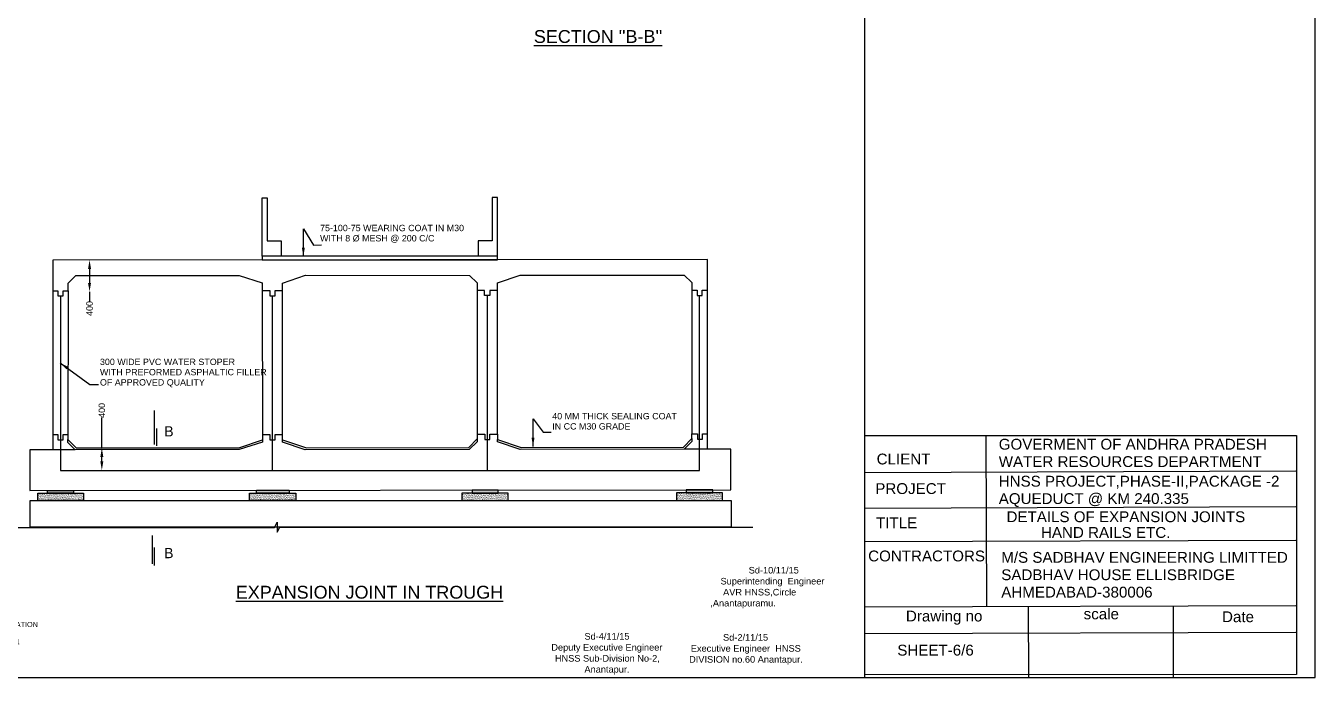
# Model space of a CAD drawing. Header units: millimetres. Extents: x 5124 to 3901474, y 2311 to 11989026.
# Drawn here: x 3896416 to 3901474, y 11983543 to 11986104 of the extents above; entities that cross this region are included whole.
import ezdxf

# ---------------------------------------------------------------- set-up
doc = ezdxf.new("R2010")
doc.units = ezdxf.units.MM
doc.header["$MEASUREMENT"] = 0
for name, color, linetype in [('DIMENSION', 7, 'Continuous'), ('DRAWING', 7, 'Continuous'), ('TEXT', 7, 'Continuous')]:
    doc.layers.add(name, color=color, linetype=linetype)
doc.styles.get("Standard").update_dxf_attribs({"font": 'arial.ttf', "height": 25})
doc.dimstyles.get("Standard").update_dxf_attribs({"dimtxt": 25, "dimasz": 35, "dimexe": 0.18, "dimexo": 0.0625, "dimgap": 0.09, "dimtad": 0, "dimdec": 0, "dimzin": 0, "dimdsep": 46, "dimtxsty": 'Standard', "dimcen": 0.09, "dimse1": 1, "dimse2": 1, "dimadec": 0, "dimazin": 0, "dimtfac": 1, "dimtdec": 0, "dimtofl": 0, "dimtmove": 0, "dimatfit": 3, "dimfxl": 0, "dimtolj": 1, "dimtzin": 0, "dimarcsym": 0})
pattern_1 = [(37.5, (0, 0), (-0.1889800743, 5.780471307), [0, -4.56, 0, -5.1, 0, -4.875]), (7.5, (0, 0), (5.309330116, 8.4664381957), [0, -2.46, 0, -4.11, 0, -1.575]), (327.5, (-3.69, 0), (9.3424255853, 0.0169771606), [0, -1.5, 0, -5.4, 0, -7.05]), (317.5, (-3.69, 0), (9.0183798137, 2.633026695), [0, -0.75, 0, -3.54, 0, -4.05])]

# ---------------------------------------------------------------- blocks, each defined once
blk = doc.blocks.new('*D48')
at = {"layer": 'Defpoints', "color": 0, "transparency": 16777216}
for p in [(3896666.3, 11985184.4), (3896675.8, 11985184.4), (3896675.9, 11985059.7)]:
    blk.add_point(p, dxfattribs=at)
at = {"layer": 'DIMENSION', "color": 0, "lineweight": -2, "transparency": 16777216}
for p, q in [((3896666.3, 11985149.4), (3896666.3, 11985094.7)), ((3896666.3, 11985059.7), (3896666.3, 11985022.4))]:
    blk.add_line(p, q, dxfattribs=at)
at = {"layer": 'DIMENSION', "color": 0, "transparency": 16777216}
for points in [[(3896660.4, 11985149.4), (3896672.1, 11985149.4), (3896666.3, 11985184.4)], [(3896660.4, 11985094.7), (3896672.1, 11985094.7), (3896666.3, 11985059.7)]]:
    blk.add_solid(points, dxfattribs=at)
at = {"layer": 'DIMENSION', "color": 0, "transparency": 16777216, "insert": (3896666.3, 11984994.2), "char_height": 25, "attachment_point": 5, "rotation": 90}
blk.add_mtext('\\A1;400', dxfattribs=at)
blk = doc.blocks.new('*D49')
at = {"layer": 'Defpoints', "color": 0, "transparency": 16777216}
for p in [(3896714.4, 11984447), (3896714.4, 11984447), (3896714.4, 11984358.8)]:
    blk.add_point(p, dxfattribs=at)
at = {"layer": 'DIMENSION', "color": 0, "lineweight": -2, "transparency": 16777216}
for p, q in [((3896714.4, 11984447), (3896714.4, 11984566)), ((3896714.4, 11984393.8), (3896714.4, 11984412))]:
    blk.add_line(p, q, dxfattribs=at)
at = {"layer": 'DIMENSION', "color": 0, "transparency": 16777216}
for points in [[(3896708.6, 11984412), (3896720.3, 11984412), (3896714.4, 11984447)], [(3896708.6, 11984393.8), (3896720.3, 11984393.8), (3896714.4, 11984358.8)]]:
    blk.add_solid(points, dxfattribs=at)
at = {"layer": 'DIMENSION', "color": 0, "transparency": 16777216, "insert": (3896714.4, 11984594.2), "char_height": 25, "attachment_point": 5, "rotation": 90}
blk.add_mtext('\\A1;400', dxfattribs=at)

msp = doc.modelspace()

# ---------------------------------------------------------------- hatches: boundary and pattern name
at = {"layer": 'DRAWING'}
h = msp.add_hatch(dxfattribs=at)
h.set_pattern_fill('AR-SAND', color=256, scale=3, style=0)
h.set_pattern_definition(pattern_1)
h.paths.add_polyline_path([(3896462.8, 11984269.5), (3896642.1, 11984269.5), (3896642.1, 11984240.3), (3896462.8, 11984240.3)])
h = msp.add_hatch(color=256, dxfattribs=at)
h.paths.add_polyline_path([(3898166.7, 11984269.7), (3898268.7, 11984269.7), (3898268.7, 11984281.8), (3898166.7, 11984281.8)])
h.paths.add_polyline_path([(3897320.8, 11984280.8), (3897449.1, 11984280.8), (3897449.1, 11984269.1), (3897320.8, 11984269.1)])
h.paths.add_polyline_path([(3896501.7, 11984280), (3896603.6, 11984280), (3896603.6, 11984269.5), (3896501.7, 11984269.5)])
h.paths.add_polyline_path([(3899006.8, 11984270.5), (3899110.7, 11984270.5), (3899110.7, 11984282.7), (3899006.8, 11984282.7)])
h = msp.add_hatch(dxfattribs=at)
h.set_pattern_fill('AR-SAND', color=256, scale=3, style=0)
h.set_pattern_definition(pattern_1)
h.paths.add_polyline_path([(3897294.1, 11984269.1), (3897475.9, 11984269.1), (3897475.9, 11984240.3), (3897294.1, 11984240.3)])
h = msp.add_hatch(dxfattribs=at)
h.set_pattern_fill('AR-SAND', color=256, scale=3, style=0)
h.set_pattern_definition(pattern_1)
h.paths.add_polyline_path([(3898126.4, 11984240.3), (3898307.6, 11984240.3), (3898307.6, 11984269.7), (3898126.4, 11984269.7)])
h = msp.add_hatch(dxfattribs=at)
h.set_pattern_fill('AR-SAND', color=256, scale=3, style=0)
h.set_pattern_definition(pattern_1)
h.paths.add_polyline_path([(3898968.5, 11984240.3), (3899149.6, 11984240.3), (3899149.6, 11984270.5), (3898968.5, 11984270.5)])

# ---------------------------------------------------------------- linework, layer by layer
at = {"layer": 'DIMENSION'}
for points in [[(3897544.6, 11985243), (3897576, 11985243.5)], [(3898445.6, 11984509), (3898477.2, 11984509)]]:
    msp.add_lwpolyline(points, dxfattribs=at)
at = {"layer": 'DRAWING'}
for points in [[(3901473.8, 11989026.3), (3893163.5, 11989026.3), (3893163.5, 11983545.7), (3901473.8, 11983545.7)], [(3897343.6, 11985184.8), (3898265.9, 11985185.4), (3898265.9, 11985199.3), (3897343.6, 11985199.3)], [(3901401, 11983558.3), (3899707.8, 11983556.9), (3899707.8, 11984495.1), (3901401, 11984495.1)], [(3896462.8, 11984269.5), (3896642.1, 11984269.5), (3896642.1, 11984240.3), (3896462.8, 11984240.3)], [(3896501.7, 11984280), (3896603.6, 11984280), (3896603.6, 11984269.5), (3896501.7, 11984269.5)], [(3897294.1, 11984269.1), (3897475.9, 11984269.1), (3897475.9, 11984240.3), (3897294.1, 11984240.3)], [(3897320.8, 11984280.8), (3897449.1, 11984280.8), (3897449.1, 11984269.1), (3897320.8, 11984269.1)], [(3898126.4, 11984240.3), (3898307.6, 11984240.3), (3898307.6, 11984269.7), (3898126.4, 11984269.7)], [(3898166.7, 11984269.7), (3898268.7, 11984269.7), (3898268.7, 11984281.8), (3898166.7, 11984281.8)], [(3898968.5, 11984240.3), (3899149.6, 11984240.3), (3899149.6, 11984270.5), (3898968.5, 11984270.5)], [(3899006.8, 11984270.5), (3899110.7, 11984270.5), (3899110.7, 11984282.7), (3899006.8, 11984282.7)], [(3896433.1, 11984240.3), (3899183.3, 11984240.3), (3899183.3, 11984136.4), (3896433.1, 11984136.4)], [(3901401, 11983547.1), (3901401, 11983547.1), (3901401, 11983547.1), (3901401, 11983547.1)]]:
    msp.add_lwpolyline(points, close=True, dxfattribs=at)
for points in [[(3899707.8, 11983545.6), (3899707.8, 11989006.2)], [(3897343.6, 11985199.3), (3897343.6, 11985428.9), (3897363.4, 11985428.9), (3897363.4, 11985259.1), (3897418.1, 11985259.1), (3897418.1, 11985199.3)], [(3898265.9, 11985199.3), (3898265.9, 11985430), (3898245.6, 11985430), (3898245.6, 11985259.5), (3898190, 11985259.5), (3898190, 11985199.3)], [(3896609.7, 11984439.6), (3896431.6, 11984439.6), (3896431.6, 11984279.9), (3899182, 11984282.7), (3899182, 11984442.4), (3899090.3, 11984442.4), (3899090.3, 11985185.9), (3896522.5, 11985184.3), (3896522.5, 11984439.6)], [(3896582.4, 11985064), (3896582.4, 11985093.8), (3896611.9, 11985123.8), (3897253.5, 11985123.8), (3897343.9, 11985094.2), (3897344.3, 11984479)], [(3897423.3, 11984478.6), (3897423.6, 11985093.6), (3897513.8, 11985124.3), (3898156.9, 11985124.1), (3898186.1, 11985095), (3898186.6, 11984482.5)], [(3898266.1, 11985065.2), (3898266.1, 11985094.7), (3898355.6, 11985125), (3898998.8, 11985125), (3899028.8, 11985096.2), (3899028.8, 11985065.6), (3899049.4, 11985065.6), (3899049.4, 11985045.3), (3899069.6, 11985045.3), (3899069.6, 11985065.6), (3899090.3, 11985065.6)], [(3896522.5, 11985064), (3896542.4, 11985064), (3896542.4, 11985044), (3896562.3, 11985044), (3896562.3, 11985064), (3896582.4, 11985064), (3896581.7, 11984480)], [(3897343.9, 11985064.3), (3897373.8, 11985064.3), (3897373.8, 11985043.8), (3897394.6, 11985043.8), (3897394.6, 11985064.3), (3897423.6, 11985064.3)], [(3898266.1, 11984500.9), (3898266.1, 11985064.7), (3898236, 11985064.7), (3898236, 11985044.9), (3898215.9, 11985044.9), (3898215.9, 11985065.2), (3898186.1, 11985065.2)], [(3899028.8, 11985065.6), (3899028.8, 11984502), (3899050.3, 11984502), (3899050.3, 11984481.3), (3899071, 11984481.3), (3899071, 11984502), (3899090.3, 11984502)], [(3896552.3, 11985044), (3896552.3, 11984358.8), (3897384.5, 11984358.8), (3897384.5, 11985044.1)], [(3897384.5, 11984358.8), (3898226.7, 11984358.8), (3898226.7, 11985045.1)], [(3898226.7, 11984358.8), (3899058.7, 11984358.8), (3899058.7, 11985045.7)], [(3896919.1, 11984594), (3896919.1, 11984460.2)], [(3896930.4, 11984455.6), (3896930.4, 11984523.4)], [(3899029.3, 11984483.8), (3899028.8, 11984502)], [(3896522.5, 11984499.7), (3896542.4, 11984499.7), (3896542.4, 11984478.4), (3896562.4, 11984478.4), (3896562.4, 11984499.7), (3896581.8, 11984499.6)], [(3896581.7, 11984468.8), (3896581.7, 11984480), (3896614.4, 11984447), (3897252.4, 11984447), (3897344.3, 11984479), (3897344.3, 11984469.9), (3897253.4, 11984440.5), (3896609.7, 11984439.6), (3896581.7, 11984468.8)], [(3897344.3, 11984500), (3897373.6, 11984500), (3897373.6, 11984479.2), (3897394.4, 11984479.2), (3897394.4, 11984499.8), (3897423.4, 11984499.8)], [(3897423.3, 11984469.7), (3897423.3, 11984478.6), (3897516.7, 11984447), (3898153.4, 11984448.4), (3898186.6, 11984482.5), (3898186.5, 11984471.2), (3898155.7, 11984440.5), (3897512, 11984439.6), (3897423.3, 11984469.7)], [(3898186.6, 11984500.4), (3898216.3, 11984500.4), (3898216.3, 11984480.3), (3898236.2, 11984480.3), (3898236.2, 11984500.9), (3898266.1, 11984500.9), (3898266.1, 11984479.9)], [(3898266.1, 11984471), (3898266.1, 11984479.9), (3898359.5, 11984448.3), (3898996.1, 11984449.7), (3899029.3, 11984483.8), (3899029.3, 11984472.5), (3898998.4, 11984441.8), (3898354.8, 11984440.9), (3898266.1, 11984471)], [(3900182.3, 11984495.1), (3900184.7, 11983824.5)], [(3899090.3, 11984442.4), (3898998.4, 11984441.8)], [(3899707.8, 11984351.1), (3901398.1, 11984357.1)], [(3899707.8, 11984210.6), (3901398.1, 11984216.6)], [(3896332.8, 11984135.3), (3897392, 11984135.3), (3897402.2, 11984155.7), (3897402.2, 11984116), (3897412, 11984136.4), (3899267.7, 11984136.4)], [(3896911.4, 11984102.8), (3896911.4, 11983992.4)], [(3896921.5, 11983986.1), (3896921.5, 11984056.3)], [(3899707.8, 11984079.3), (3901398.1, 11984085.3)], [(3899707.8, 11983822.8), (3901398.1, 11983828.9)], [(3900348.4, 11983825.1), (3900349.4, 11983543.3)], [(3900917.1, 11983827.2), (3900917.1, 11983547.1)], [(3899707.8, 11983718.5), (3901398.1, 11983724.5)]]:
    msp.add_lwpolyline(points, dxfattribs=at)

# ---------------------------------------------------------------- texts
at = {"layer": 'TEXT'}
for s, height, p in [("%%USECTION ''B-B''", 50.424, (3898409.1, 11986036.2)), ('75-100-75 WEARING COAT IN M30 ', 25, (3897570.4, 11985297.5)), ('WITH 8 Ø MESH @ 200 C/C', 25, (3897570.4, 11985257.3)), ('WITH PREFORMED ASPHALTIC FILLER ', 25, (3896707.1, 11984732)), ('300 WIDE PVC WATER STOPER', 25, (3896707.1, 11984772.2)), ('OF APPROVED QUALITY', 25, (3896707.1, 11984691.8)), ('40 MM THICK SEALING COAT ', 25, (3898481.3, 11984559.3)), ('B', 40, (3896958.8, 11984492.1)), ('IN CC M30 GRADE ', 25, (3898481.3, 11984519.1)), ('GOVERMENT OF ANDHRA PRADESH', 42.472, (3900232.5, 11984440.3)), ('CLIENT ', 42.47, (3899753.6, 11984382.2)), ('WATER RESOURCES DEPARTMENT ', 42.472, (3900232.5, 11984372.1)), ('PROJECT', 42.47, (3899748.3, 11984266.2)), ('HNSS PROJECT,PHASE-II,PACKAGE -2', 42.472, (3900232.5, 11984295.1)), ('AQUEDUCT @ KM 240.335', 42.472, (3900232.5, 11984226.9)), ('DETAILS OF EXPANSION JOINTS', 42.472, (3900263, 11984155.7)), ('TITLE  ', 42.47, (3899751, 11984131.8)), ('HAND RAILS ETC.', 42.472, (3900398.2, 11984094.1)), ('B', 40, (3896958.4, 11984014.3)), ('CONTRACTORS', 42.472, (3899720.4, 11984001.8)), ('M/S SADBHAV ENGINEERING LIMITTED', 42.472, (3900242.4, 11983996.4)), ('SADBHAV HOUSE ELLISBRIDGE ', 42.472, (3900242.4, 11983928.1)), ('%%UEXPANSION JOINT IN TROUGH', 50.424, (3897239.8, 11983855.5)), ('AHMEDABAD-380006', 42.472, (3900242.4, 11983859.9)), ('Drawing no', 42.47, (3899868.4, 11983766.1)), ('scale ', 42.47, (3900565.5, 11983774.5)), ('Date ', 42.47, (3901108.3, 11983763.3)), ('SHEET-6/6', 42.47, (3899834.6, 11983632.2))]:
    msp.add_text(s, height=height, dxfattribs=at).set_placement(p)
at = {"layer": 'TEXT', "attachment_point": 1}
for s, insert, char_height, width in [('               Sd-10/11/15 \\P    Superintending  Engineer                   AVR HNSS,Circle ,Anantapuramu.', (3899101.1, 11983980.1), 25.854, 585.356), ('\\pi232.45;// TRUE COPY // \\P\\pi181.98;EXECUTIVE ENGINEER\\P\\pi16.693;DIVISION-1 CENTRAL DESIGNS ORGANISATION \\P\\pi114.15;(A.P) 1 St Floor.158,Shops complex                                      \\P\\pi90.138;M.J Road,Nampally,Hyderabad -500001', (3895799.1, 11983831.6), 20.205, 676.632), ('\\pi136.04;Sd-4/11/15\\P\\pi6.1638;Deputy Executive Engineer  \\P\\pi20.167;HNSS Sub-Division No-2, \\P\\pi136.07;Anantapur.', (3898471.4, 11983720.5), 25.854, 445.716), ('\\pi191.23;Sd-2/11/15  \\P\\pi64.61;Executive Engineer  HNSS \\P\\pi58.155;DIVISION no.60 Anantapur.', (3898959.9, 11983716.4), 25.854, 556.1)]:
    msp.add_mtext(s, dxfattribs=dict(at, insert=insert, char_height=char_height, width=width))

# ---------------------------------------------------------------- dimensions: what is measured, and where the dimension line sits
at = {"layer": 'DIMENSION'}
for base, p1, p2, picture, middle in [((3896666.3, 11985184.4), (3896675.9, 11985059.7), (3896675.8, 11985184.4), '*D48', (3896666.3, 11984994.2)), ((3896714.4, 11984447), (3896714.4, 11984358.8), (3896714.4, 11984447), '*D49', (3896714.4, 11984594.2))]:
    dim = msp.add_linear_dim(base=base, p1=p1, p2=p2, angle=90, text='400', dimstyle='Standard', dxfattribs=at)
    dim.commit()
    dim.dimension.update_dxf_attribs({"geometry": picture, "text_midpoint": middle, "dimtype": 160})

# ---------------------------------------------------------------- leaders
for points in [[(3897504.9, 11985197.9), (3897504.9, 11985306.3), (3897544.6, 11985243)], [(3896551, 11984780.6), (3896667.5, 11984695.3), (3896701.1, 11984695.3)], [(3898405.7, 11984452.3), (3898405.7, 11984560.7), (3898445.6, 11984509)]]:
    msp.add_leader(points, dimstyle='Standard', override={"dimgap": 0.09, "dimtad": 0}, dxfattribs=at)

doc.saveas('drawing.dxf')
